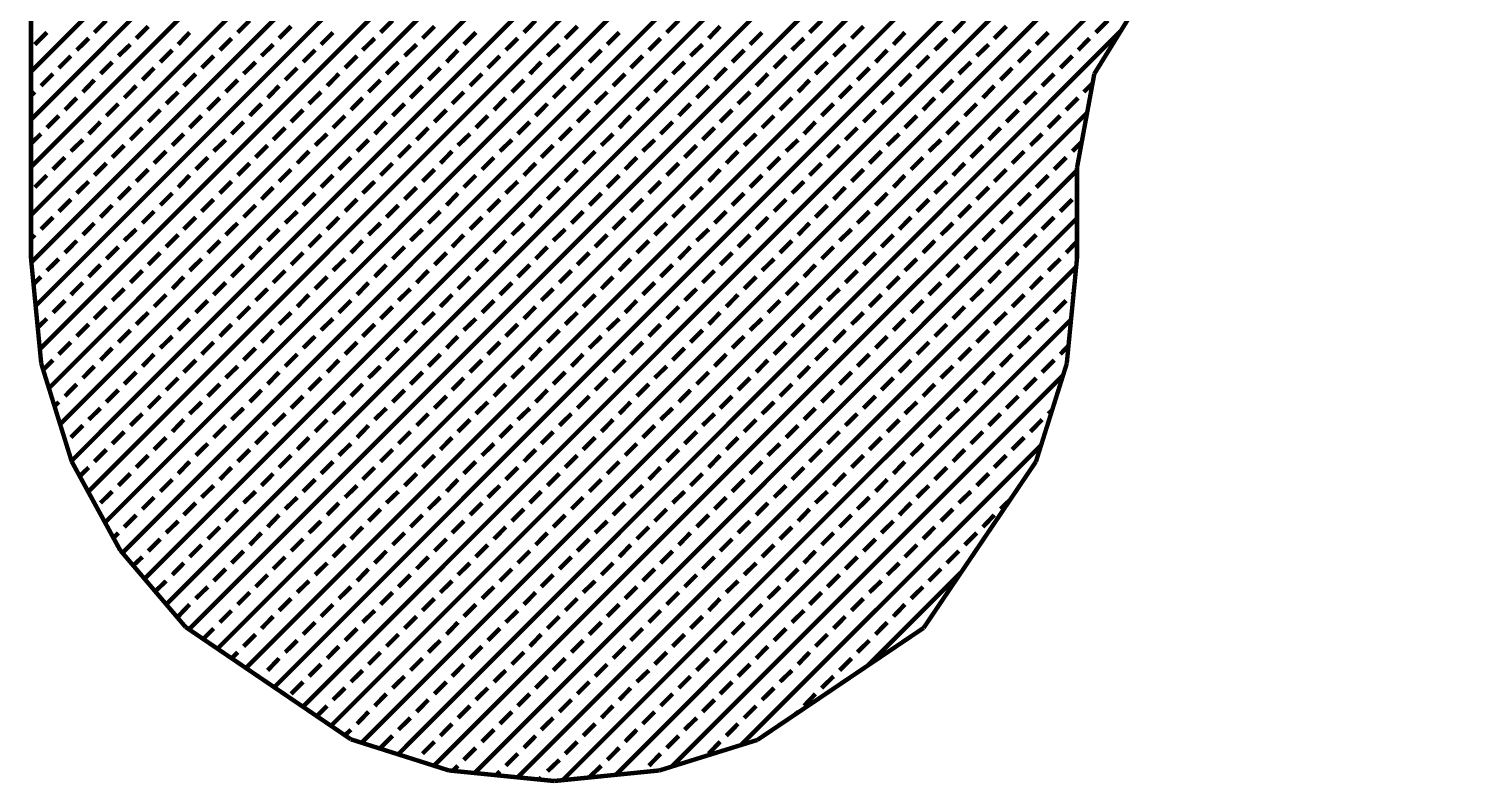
# Model space of a CAD drawing. Extents: x 2 to 176, y -19 to 159.
# Drawn here: x 110.987 to 112.234, y 117.513 to 118.166 of the extents above; entities that cross this region are included whole.
import ezdxf

# ---------------------------------------------------------------- set-up
doc = ezdxf.new("R2010")
doc.units = 0
doc.layers.add('BG_SILKSCREEN_TOP', color=7, linetype='CONTINUOUS')

msp = doc.modelspace()

# ---------------------------------------------------------------- linework, layer by layer
at = {"layer": 'BG_SILKSCREEN_TOP', "const_width": 0.00381}
for points in [[(110.989364, 121.283476), (110.989364, 117.967252)], [(110.989364, 118.128796), (113.241328, 120.380506)], [(110.989364, 118.087394), (113.28273, 120.380506)], [(110.989364, 118.046246), (113.323878, 120.380506)], [(110.989364, 118.00459), (113.36528, 120.380506)], [(110.989872, 117.96395), (113.406428, 120.380506)], [(110.993428, 117.926104), (113.44529, 120.377966)], [(110.997238, 117.888766), (113.481358, 120.372378)], [(111.005112, 117.854984), (113.512092, 120.361964)], [(111.01451, 117.823488), (113.539778, 120.348756)], [(111.02467, 117.791992), (113.562384, 120.32996)], [(111.039148, 117.765322), (113.580926, 120.307354)], [(111.053626, 117.738652), (113.599976, 120.284748)], [(111.068612, 117.712236), (113.618518, 120.262142)], [(111.087662, 117.68963), (113.630964, 120.23344)], [(111.106458, 117.667532), (113.636298, 120.197118)], [(111.12627, 117.645942), (113.641886, 120.161304)], [(111.150654, 117.628924), (113.644426, 120.122696)], [(111.175546, 117.612414), (113.624106, 120.060974)], [(111.19993, 117.59565), (113.36909, 119.765318)], [(111.224822, 117.578886), (112.995964, 119.350536)], [(111.249206, 117.562376), (112.921542, 119.234712)], [(111.275876, 117.547898), (112.937798, 119.20982)], [(111.910368, 118.127018), (111.953548, 118.196868)], [(111.044228, 118.162832), (111.054642, 118.173246)], [(111.08055, 118.157752), (111.090964, 118.168166)], [(111.168434, 118.162832), (111.178848, 118.173246)], [(111.204248, 118.157752), (111.214662, 118.168166)], [(111.292132, 118.162832), (111.302546, 118.173246)], [(111.328454, 118.157752), (111.338868, 118.168166)], [(111.416338, 118.162832), (111.426498, 118.173246)], [(111.452152, 118.157752), (111.462566, 118.168166)], [(111.540036, 118.162832), (111.55045, 118.173246)], [(111.576358, 118.157752), (111.586264, 118.168166)], [(111.663734, 118.162832), (111.674148, 118.173246)], [(111.700056, 118.157752), (111.71047, 118.168166)], [(111.78794, 118.162832), (111.7981, 118.173246)], [(111.823754, 118.157752), (111.834168, 118.168166)], [(111.911638, 118.162832), (111.922052, 118.173246)], [(110.992666, 118.152418), (111.00308, 118.162832)], [(111.028988, 118.147592), (111.039402, 118.157752)], [(111.116872, 118.152418), (111.126778, 118.162832)], [(111.15294, 118.147592), (111.1631, 118.157752)], [(111.24057, 118.152418), (111.250984, 118.162832)], [(111.276638, 118.147592), (111.287052, 118.157752)], [(111.307372, 117.537738), (111.932974, 118.163848)], [(111.364268, 118.152418), (111.374682, 118.162832)], [(111.40059, 118.147592), (111.411004, 118.157752)], [(111.488474, 118.152418), (111.498888, 118.162832)], [(111.524542, 118.147592), (111.534702, 118.157752)], [(111.612172, 118.152418), (111.622586, 118.162832)], [(111.648494, 118.147592), (111.658908, 118.157752)], [(111.736378, 118.152418), (111.746284, 118.162832)], [(111.772192, 118.147592), (111.782606, 118.157752)], [(111.860076, 118.152418), (111.87049, 118.162832)], [(111.896398, 118.147592), (111.906304, 118.157752)], [(111.013494, 118.132098), (111.023908, 118.142512)], [(111.065056, 118.142512), (111.07547, 118.152418)], [(111.101378, 118.137178), (111.111792, 118.147592)], [(111.137192, 118.132098), (111.147606, 118.142512)], [(111.189008, 118.142512), (111.199168, 118.152418)], [(111.225076, 118.137178), (111.23549, 118.147592)], [(111.261398, 118.132098), (111.271812, 118.142512)], [(111.31296, 118.142512), (111.323374, 118.152418)], [(111.349282, 118.137178), (111.359188, 118.147592)], [(111.385096, 118.132098), (111.39551, 118.142512)], [(111.436658, 118.142512), (111.447072, 118.152418)], [(111.47298, 118.137178), (111.483394, 118.147592)], [(111.508794, 118.132098), (111.519208, 118.142512)], [(111.56061, 118.142512), (111.571024, 118.152418)], [(111.596678, 118.137178), (111.607092, 118.147592)], [(111.633, 118.132098), (111.643414, 118.142512)], [(111.684562, 118.142512), (111.694722, 118.152418)], [(111.720884, 118.137178), (111.731044, 118.147592)], [(111.756698, 118.132098), (111.767112, 118.142512)], [(111.808514, 118.142512), (111.818928, 118.152418)], [(111.844582, 118.137178), (111.854996, 118.147592)], [(111.880904, 118.132098), (111.891318, 118.142512)], [(111.049562, 118.127018), (111.059722, 118.137178)], [(111.085884, 118.121684), (111.096044, 118.132098)], [(111.173514, 118.127018), (111.183928, 118.137178)], [(111.209582, 118.121684), (111.219996, 118.132098)], [(111.297212, 118.127018), (111.307626, 118.137178)], [(111.333534, 118.121684), (111.343948, 118.132098)], [(111.421418, 118.127018), (111.431324, 118.137178)], [(111.457486, 118.121684), (111.467646, 118.132098)], [(111.545116, 118.127018), (111.55553, 118.137178)], [(111.581438, 118.121684), (111.591598, 118.132098)], [(111.668814, 118.127018), (111.679228, 118.137178)], [(111.705136, 118.121684), (111.71555, 118.132098)], [(111.79302, 118.127018), (111.803434, 118.137178)], [(111.829088, 118.121684), (111.839248, 118.132098)], [(110.998, 118.116604), (111.008414, 118.127018)], [(111.034322, 118.11127), (111.044228, 118.121684)], [(111.070136, 118.10619), (111.08055, 118.116604)], [(111.121698, 118.116604), (111.132112, 118.127018)], [(111.15802, 118.11127), (111.168434, 118.121684)], [(111.194342, 118.10619), (111.204248, 118.116604)], [(111.245904, 118.116604), (111.256064, 118.127018)], [(111.281718, 118.11127), (111.292132, 118.121684)], [(111.31804, 118.10619), (111.328454, 118.116604)], [(111.369602, 118.116604), (111.380016, 118.127018)], [(111.405924, 118.11127), (111.416338, 118.121684)], [(111.441738, 118.10619), (111.452152, 118.116604)], [(111.493554, 118.116604), (111.503968, 118.127018)], [(111.529622, 118.11127), (111.540036, 118.121684)], [(111.565944, 118.10619), (111.576358, 118.116604)], [(111.617506, 118.116604), (111.627666, 118.127018)], [(111.653828, 118.11127), (111.663734, 118.121684)], [(111.689642, 118.10619), (111.700056, 118.116604)], [(111.741458, 118.116604), (111.751618, 118.127018)], [(111.777526, 118.11127), (111.78794, 118.121684)], [(111.813848, 118.10619), (111.823754, 118.116604)], [(111.865156, 118.116604), (111.87557, 118.127018)], [(111.895382, 118.045738), (111.910368, 118.127018)], [(111.901224, 118.11127), (111.909098, 118.11889)], [(110.989364, 118.107968), (110.992666, 118.11127)], [(111.018828, 118.095776), (111.028988, 118.10619)], [(111.106458, 118.10111), (111.116872, 118.11127)], [(111.142526, 118.095776), (111.15294, 118.10619)], [(111.230156, 118.10111), (111.24057, 118.11127)], [(111.266478, 118.095776), (111.276638, 118.10619)], [(111.354108, 118.10111), (111.364268, 118.11127)], [(111.39043, 118.095776), (111.40059, 118.10619)], [(111.47806, 118.10111), (111.488474, 118.11127)], [(111.514128, 118.095776), (111.524542, 118.10619)], [(111.601758, 118.10111), (111.612172, 118.11127)], [(111.63808, 118.095776), (111.648494, 118.10619)], [(111.725964, 118.10111), (111.736378, 118.11127)], [(111.762032, 118.095776), (111.772192, 118.10619)], [(111.849662, 118.10111), (111.860076, 118.11127)], [(111.885984, 118.095776), (111.896398, 118.10619)], [(111.054642, 118.090696), (111.065056, 118.10111)], [(111.090964, 118.085362), (111.101378, 118.095776)], [(111.178848, 118.090696), (111.189008, 118.10111)], [(111.214662, 118.085362), (111.225076, 118.095776)], [(111.302546, 118.090696), (111.31296, 118.10111)], [(111.33836, 117.527832), (111.904272, 118.09349)], [(111.338868, 118.085362), (111.349282, 118.095776)], [(111.426498, 118.090696), (111.436658, 118.10111)], [(111.462566, 118.085362), (111.47298, 118.095776)], [(111.55045, 118.090696), (111.56061, 118.10111)], [(111.586264, 118.085362), (111.596678, 118.095776)], [(111.674148, 118.090696), (111.684562, 118.10111)], [(111.71047, 118.085362), (111.720884, 118.095776)], [(111.7981, 118.090696), (111.808514, 118.10111)], [(111.834168, 118.085362), (111.844582, 118.095776)], [(111.00308, 118.080282), (111.013494, 118.090696)], [(111.039402, 118.074948), (111.049562, 118.085362)], [(111.07547, 118.069868), (111.085884, 118.080282)], [(111.126778, 118.080282), (111.137192, 118.090696)], [(111.1631, 118.074948), (111.173514, 118.085362)], [(111.199168, 118.069868), (111.209582, 118.080282)], [(111.250984, 118.080282), (111.261398, 118.090696)], [(111.287052, 118.074948), (111.297212, 118.085362)], [(111.323374, 118.069868), (111.333534, 118.080282)], [(111.374682, 118.080282), (111.385096, 118.090696)], [(111.411004, 118.074948), (111.421418, 118.085362)], [(111.447072, 118.069868), (111.457486, 118.080282)], [(111.498888, 118.080282), (111.508794, 118.090696)], [(111.534702, 118.074948), (111.545116, 118.085362)], [(111.571024, 118.069868), (111.581438, 118.080282)], [(111.622586, 118.080282), (111.633, 118.090696)], [(111.658908, 118.074948), (111.668814, 118.085362)], [(111.694722, 118.069868), (111.705136, 118.080282)], [(111.746284, 118.080282), (111.756698, 118.090696)], [(111.782606, 118.074948), (111.79302, 118.085362)], [(111.818928, 118.069868), (111.829088, 118.080282)], [(111.87049, 118.080282), (111.880904, 118.090696)], [(110.989364, 118.066566), (110.998, 118.074948)], [(111.023908, 118.059962), (111.034322, 118.069868)], [(111.111792, 118.065042), (111.121698, 118.074948)], [(111.147606, 118.059962), (111.15802, 118.069868)], [(111.23549, 118.065042), (111.245904, 118.074948)], [(111.271812, 118.059962), (111.281718, 118.069868)], [(111.359188, 118.065042), (111.369602, 118.074948)], [(111.39551, 118.059962), (111.405924, 118.069868)], [(111.483394, 118.065042), (111.493554, 118.074948)], [(111.519208, 118.059962), (111.529622, 118.069868)], [(111.607092, 118.065042), (111.617506, 118.074948)], [(111.643414, 118.059962), (111.653828, 118.069868)], [(111.731044, 118.065042), (111.741458, 118.074948)], [(111.767112, 118.059962), (111.777526, 118.069868)], [(111.854996, 118.065042), (111.865156, 118.074948)], [(111.891318, 118.059962), (111.8997, 118.068344)], [(111.008414, 118.044214), (111.018828, 118.054628)], [(111.059722, 118.054628), (111.070136, 118.065042)], [(111.096044, 118.049548), (111.106458, 118.059962)], [(111.132112, 118.044214), (111.142526, 118.054628)], [(111.183928, 118.054628), (111.194342, 118.065042)], [(111.219996, 118.049548), (111.230156, 118.059962)], [(111.256064, 118.044214), (111.266478, 118.054628)], [(111.307626, 118.054628), (111.31804, 118.065042)], [(111.343948, 118.049548), (111.354108, 118.059962)], [(111.380016, 118.044214), (111.39043, 118.054628)], [(111.431324, 118.054628), (111.441738, 118.065042)], [(111.467646, 118.049548), (111.47806, 118.059962)], [(111.503968, 118.044214), (111.514128, 118.054628)], [(111.55553, 118.054628), (111.565944, 118.065042)], [(111.591598, 118.049548), (111.601758, 118.059962)], [(111.627666, 118.044214), (111.63808, 118.054628)], [(111.679228, 118.054628), (111.689642, 118.065042)], [(111.71555, 118.049548), (111.725964, 118.059962)], [(111.751618, 118.044214), (111.762032, 118.054628)], [(111.803434, 118.054628), (111.813848, 118.065042)], [(111.839248, 118.049548), (111.849662, 118.059962)], [(111.87557, 118.044214), (111.885984, 118.054628)], [(111.044228, 118.039134), (111.054642, 118.049548)], [(111.08055, 118.0338), (111.090964, 118.044214)], [(111.168434, 118.039134), (111.178848, 118.049548)], [(111.204248, 118.0338), (111.214662, 118.044214)], [(111.292132, 118.039134), (111.302546, 118.049548)], [(111.328454, 118.0338), (111.338868, 118.044214)], [(111.373666, 117.521482), (111.895382, 118.043452)], [(111.416338, 118.039134), (111.426498, 118.049548)], [(111.452152, 118.0338), (111.462566, 118.044214)], [(111.540036, 118.039134), (111.55045, 118.049548)], [(111.576358, 118.0338), (111.586264, 118.044214)], [(111.663734, 118.039134), (111.674148, 118.049548)], [(111.700056, 118.0338), (111.71047, 118.044214)], [(111.78794, 118.039134), (111.7981, 118.049548)], [(111.823754, 118.0338), (111.834168, 118.044214)], [(111.895382, 117.967252), (111.895382, 118.045738)], [(110.992666, 118.02872), (111.00308, 118.039134)], [(111.028988, 118.02364), (111.039402, 118.0338)], [(111.116872, 118.02872), (111.126778, 118.039134)], [(111.15294, 118.02364), (111.1631, 118.0338)], [(111.24057, 118.02872), (111.250984, 118.039134)], [(111.276638, 118.02364), (111.287052, 118.0338)], [(111.364268, 118.02872), (111.374682, 118.039134)], [(111.40059, 118.02364), (111.411004, 118.0338)], [(111.488474, 118.02872), (111.498888, 118.039134)], [(111.524542, 118.02364), (111.534702, 118.0338)], [(111.612172, 118.02872), (111.622586, 118.039134)], [(111.648494, 118.02364), (111.658908, 118.0338)], [(111.736378, 118.02872), (111.746284, 118.039134)], [(111.772192, 118.02364), (111.782606, 118.0338)], [(111.860076, 118.02872), (111.87049, 118.039134)], [(111.013494, 118.007892), (111.023908, 118.018306)], [(111.065056, 118.018306), (111.07547, 118.02872)], [(111.101378, 118.013226), (111.111792, 118.02364)], [(111.137192, 118.007892), (111.147606, 118.018306)], [(111.189008, 118.018306), (111.199168, 118.02872)], [(111.225076, 118.013226), (111.23549, 118.02364)], [(111.261398, 118.007892), (111.271812, 118.018306)], [(111.31296, 118.018306), (111.323374, 118.02872)], [(111.349282, 118.013226), (111.359188, 118.02364)], [(111.385096, 118.007892), (111.39551, 118.018306)], [(111.436658, 118.018306), (111.447072, 118.02872)], [(111.47298, 118.013226), (111.483394, 118.02364)], [(111.508794, 118.007892), (111.519208, 118.018306)], [(111.56061, 118.018306), (111.571024, 118.02872)], [(111.596678, 118.013226), (111.607092, 118.02364)], [(111.633, 118.007892), (111.643414, 118.018306)], [(111.684562, 118.018306), (111.694722, 118.02872)], [(111.720884, 118.013226), (111.731044, 118.02364)], [(111.756698, 118.007892), (111.767112, 118.018306)], [(111.808514, 118.018306), (111.818928, 118.02872)], [(111.844582, 118.013226), (111.854996, 118.02364)], [(111.880904, 118.007892), (111.891318, 118.018306)], [(111.049562, 118.002812), (111.059722, 118.013226)], [(111.085884, 117.997732), (111.096044, 118.007892)], [(111.173514, 118.002812), (111.183928, 118.013226)], [(111.209582, 117.997732), (111.219996, 118.007892)], [(111.297212, 118.002812), (111.307626, 118.013226)], [(111.333534, 117.997732), (111.343948, 118.007892)], [(111.421418, 118.002812), (111.431324, 118.013226)], [(111.457486, 117.997732), (111.467646, 118.007892)], [(111.545116, 118.002812), (111.55553, 118.013226)], [(111.581438, 117.997732), (111.591598, 118.007892)], [(111.668814, 118.002812), (111.679228, 118.013226)], [(111.705136, 117.997732), (111.71555, 118.007892)], [(111.79302, 118.002812), (111.803434, 118.013226)], [(111.829088, 117.997732), (111.839248, 118.007892)], [(110.998, 117.992398), (111.008414, 118.002812)], [(111.034322, 117.987572), (111.044228, 117.997732)], [(111.070136, 117.982492), (111.08055, 117.992398)], [(111.121698, 117.992398), (111.132112, 118.002812)], [(111.15802, 117.987572), (111.168434, 117.997732)], [(111.194342, 117.982492), (111.204248, 117.992398)], [(111.245904, 117.992398), (111.256064, 118.002812)], [(111.281718, 117.987572), (111.292132, 117.997732)], [(111.31804, 117.982492), (111.328454, 117.992398)], [(111.369602, 117.992398), (111.380016, 118.002812)], [(111.405924, 117.987572), (111.416338, 117.997732)], [(111.411004, 117.517926), (111.895382, 118.00205)], [(111.441738, 117.982492), (111.452152, 117.992398)], [(111.493554, 117.992398), (111.503968, 118.002812)], [(111.529622, 117.987572), (111.540036, 117.997732)], [(111.565944, 117.982492), (111.576358, 117.992398)], [(111.617506, 117.992398), (111.627666, 118.002812)], [(111.653828, 117.987572), (111.663734, 117.997732)], [(111.689642, 117.982492), (111.700056, 117.992398)], [(111.741458, 117.992398), (111.751618, 118.002812)], [(111.777526, 117.987572), (111.78794, 117.997732)], [(111.813848, 117.982492), (111.823754, 117.992398)], [(111.865156, 117.992398), (111.87557, 118.002812)], [(110.989364, 117.984016), (110.992666, 117.987572)], [(111.018828, 117.972078), (111.028988, 117.982492)], [(111.106458, 117.977158), (111.116872, 117.987572)], [(111.142526, 117.972078), (111.15294, 117.982492)], [(111.230156, 117.977158), (111.24057, 117.987572)], [(111.266478, 117.972078), (111.276638, 117.982492)], [(111.354108, 117.977158), (111.364268, 117.987572)], [(111.39043, 117.972078), (111.40059, 117.982492)], [(111.47806, 117.977158), (111.488474, 117.987572)], [(111.514128, 117.972078), (111.524542, 117.982492)], [(111.601758, 117.977158), (111.612172, 117.987572)], [(111.63808, 117.972078), (111.648494, 117.982492)], [(111.725964, 117.977158), (111.736378, 117.987572)], [(111.762032, 117.972078), (111.772192, 117.982492)], [(111.849662, 117.977158), (111.860076, 117.987572)], [(111.885984, 117.972078), (111.895382, 117.98173)], [(110.989364, 117.967252), (110.998254, 117.876066)], [(111.00308, 117.956584), (111.013494, 117.966744)], [(111.054642, 117.966744), (111.065056, 117.977158)], [(111.090964, 117.961664), (111.101378, 117.972078)], [(111.126778, 117.956584), (111.137192, 117.966744)], [(111.178848, 117.966744), (111.189008, 117.977158)], [(111.214662, 117.961664), (111.225076, 117.972078)], [(111.250984, 117.956584), (111.261398, 117.966744)], [(111.302546, 117.966744), (111.31296, 117.977158)], [(111.338868, 117.961664), (111.349282, 117.972078)], [(111.374682, 117.956584), (111.385096, 117.966744)], [(111.426498, 117.966744), (111.436658, 117.977158)], [(111.462566, 117.961664), (111.47298, 117.972078)], [(111.498888, 117.956584), (111.508794, 117.966744)], [(111.55045, 117.966744), (111.56061, 117.977158)], [(111.586264, 117.961664), (111.596678, 117.972078)], [(111.622586, 117.956584), (111.633, 117.966744)], [(111.674148, 117.966744), (111.684562, 117.977158)], [(111.71047, 117.961664), (111.720884, 117.972078)], [(111.746284, 117.956584), (111.756698, 117.966744)], [(111.7981, 117.966744), (111.808514, 117.977158)], [(111.834168, 117.961664), (111.844582, 117.972078)], [(111.87049, 117.956584), (111.880904, 117.966744)], [(111.886492, 117.876066), (111.895382, 117.967252)], [(111.039402, 117.95125), (111.049562, 117.961664)], [(111.07547, 117.94617), (111.085884, 117.956584)], [(111.1631, 117.95125), (111.173514, 117.961664)], [(111.199168, 117.94617), (111.209582, 117.956584)], [(111.287052, 117.95125), (111.297212, 117.961664)], [(111.323374, 117.94617), (111.333534, 117.956584)], [(111.411004, 117.95125), (111.421418, 117.961664)], [(111.447072, 117.94617), (111.457486, 117.956584)], [(111.449612, 117.515132), (111.894874, 117.96014)], [(111.534702, 117.95125), (111.545116, 117.961664)], [(111.571024, 117.94617), (111.581438, 117.956584)], [(111.658908, 117.95125), (111.668814, 117.961664)], [(111.694722, 117.94617), (111.705136, 117.956584)], [(111.782606, 117.95125), (111.79302, 117.961664)], [(111.818928, 117.94617), (111.829088, 117.956584)], [(110.99165, 117.9449), (110.998, 117.95125)], [(111.023908, 117.935756), (111.034322, 117.94617)], [(111.111792, 117.940836), (111.121698, 117.95125)], [(111.147606, 117.935756), (111.15802, 117.94617)], [(111.23549, 117.940836), (111.245904, 117.95125)], [(111.271812, 117.935756), (111.281718, 117.94617)], [(111.359188, 117.940836), (111.369602, 117.95125)], [(111.39551, 117.935756), (111.405924, 117.94617)], [(111.483394, 117.940836), (111.493554, 117.95125)], [(111.519208, 117.935756), (111.529622, 117.94617)], [(111.607092, 117.940836), (111.617506, 117.95125)], [(111.643414, 117.935756), (111.653828, 117.94617)], [(111.731044, 117.940836), (111.741458, 117.95125)], [(111.767112, 117.935756), (111.777526, 117.94617)], [(111.854996, 117.940836), (111.865156, 117.95125)], [(111.008414, 117.920262), (111.018828, 117.930676)], [(111.059722, 117.930676), (111.070136, 117.940836)], [(111.096044, 117.925342), (111.106458, 117.935756)], [(111.132112, 117.920262), (111.142526, 117.930676)], [(111.183928, 117.930676), (111.194342, 117.940836)], [(111.219996, 117.925342), (111.230156, 117.935756)], [(111.256064, 117.920262), (111.266478, 117.930676)], [(111.307626, 117.930676), (111.31804, 117.940836)], [(111.343948, 117.925342), (111.354108, 117.935756)], [(111.380016, 117.920262), (111.39043, 117.930676)], [(111.431324, 117.930676), (111.441738, 117.940836)], [(111.467646, 117.925342), (111.47806, 117.935756)], [(111.503968, 117.920262), (111.514128, 117.930676)], [(111.55553, 117.930676), (111.565944, 117.940836)], [(111.591598, 117.925342), (111.601758, 117.935756)], [(111.627666, 117.920262), (111.63808, 117.930676)], [(111.679228, 117.930676), (111.689642, 117.940836)], [(111.71555, 117.925342), (111.725964, 117.935756)], [(111.751618, 117.920262), (111.762032, 117.930676)], [(111.803434, 117.930676), (111.813848, 117.940836)], [(111.839248, 117.925342), (111.849662, 117.935756)], [(111.87557, 117.920262), (111.885984, 117.930676)], [(111.891318, 117.935756), (111.892334, 117.93728)], [(111.044228, 117.914928), (111.054642, 117.925342)], [(111.08055, 117.910102), (111.090964, 117.920262)], [(111.168434, 117.914928), (111.178848, 117.925342)], [(111.204248, 117.910102), (111.214662, 117.920262)], [(111.292132, 117.914928), (111.302546, 117.925342)], [(111.328454, 117.910102), (111.338868, 117.920262)], [(111.416338, 117.914928), (111.426498, 117.925342)], [(111.452152, 117.910102), (111.462566, 117.920262)], [(111.540036, 117.914928), (111.55045, 117.925342)], [(111.576358, 117.910102), (111.586264, 117.920262)], [(111.663734, 117.914928), (111.674148, 117.925342)], [(111.700056, 117.910102), (111.71047, 117.920262)], [(111.78794, 117.914928), (111.7981, 117.925342)], [(111.823754, 117.910102), (111.834168, 117.920262)], [(110.99546, 117.907562), (111.00308, 117.914928)], [(111.028988, 117.899688), (111.039402, 117.910102)], [(111.065056, 117.894608), (111.07547, 117.905022)], [(111.116872, 117.905022), (111.126778, 117.914928)], [(111.15294, 117.899688), (111.1631, 117.910102)], [(111.189008, 117.894608), (111.199168, 117.905022)], [(111.24057, 117.905022), (111.250984, 117.914928)], [(111.276638, 117.899688), (111.287052, 117.910102)], [(111.31296, 117.894608), (111.323374, 117.905022)], [(111.364268, 117.905022), (111.374682, 117.914928)], [(111.40059, 117.899688), (111.411004, 117.910102)], [(111.436658, 117.894608), (111.447072, 117.905022)], [(111.488474, 117.905022), (111.498888, 117.914928)], [(111.495586, 117.519704), (111.890048, 117.914166)], [(111.524542, 117.899688), (111.534702, 117.910102)], [(111.56061, 117.894608), (111.571024, 117.905022)], [(111.612172, 117.905022), (111.622586, 117.914928)], [(111.648494, 117.899688), (111.658908, 117.910102)], [(111.684562, 117.894608), (111.694722, 117.905022)], [(111.736378, 117.905022), (111.746284, 117.914928)], [(111.772192, 117.899688), (111.782606, 117.910102)], [(111.808514, 117.894608), (111.818928, 117.905022)], [(111.860076, 117.905022), (111.87049, 117.914928)], [(111.013494, 117.884194), (111.023908, 117.894608)], [(111.101378, 117.889528), (111.111792, 117.899688)], [(111.137192, 117.884194), (111.147606, 117.894608)], [(111.225076, 117.889528), (111.23549, 117.899688)], [(111.261398, 117.884194), (111.271812, 117.894608)], [(111.349282, 117.889528), (111.359188, 117.899688)], [(111.385096, 117.884194), (111.39551, 117.894608)], [(111.47298, 117.889528), (111.483394, 117.899688)], [(111.508794, 117.884194), (111.519208, 117.894608)], [(111.596678, 117.889528), (111.607092, 117.899688)], [(111.633, 117.884194), (111.643414, 117.894608)], [(111.720884, 117.889528), (111.731044, 117.899688)], [(111.756698, 117.884194), (111.767112, 117.894608)], [(111.844582, 117.889528), (111.854996, 117.899688)], [(111.049562, 117.879114), (111.059722, 117.889528)], [(111.085884, 117.87378), (111.096044, 117.884194)], [(111.173514, 117.879114), (111.183928, 117.889528)], [(111.209582, 117.87378), (111.219996, 117.884194)], [(111.297212, 117.879114), (111.307626, 117.889528)], [(111.333534, 117.87378), (111.343948, 117.884194)], [(111.421418, 117.879114), (111.431324, 117.889528)], [(111.457486, 117.87378), (111.467646, 117.884194)], [(111.545116, 117.879114), (111.55553, 117.889528)], [(111.581438, 117.87378), (111.591598, 117.884194)], [(111.668814, 117.879114), (111.679228, 117.889528)], [(111.705136, 117.87378), (111.71555, 117.884194)], [(111.79302, 117.879114), (111.803434, 117.889528)], [(111.829088, 117.87378), (111.839248, 117.884194)], [(111.880904, 117.884194), (111.887762, 117.891306)], [(110.998254, 117.876066), (111.02467, 117.79123)], [(111.000286, 117.870986), (111.008414, 117.879114)], [(111.034322, 117.86362), (111.044228, 117.87378)], [(111.070136, 117.858286), (111.08055, 117.8687)], [(111.121698, 117.8687), (111.132112, 117.879114)], [(111.15802, 117.86362), (111.168434, 117.87378)], [(111.194342, 117.858286), (111.204248, 117.8687)], [(111.245904, 117.8687), (111.256064, 117.879114)], [(111.281718, 117.86362), (111.292132, 117.87378)], [(111.31804, 117.858286), (111.328454, 117.8687)], [(111.369602, 117.8687), (111.380016, 117.879114)], [(111.405924, 117.86362), (111.416338, 117.87378)], [(111.441738, 117.858286), (111.452152, 117.8687)], [(111.493554, 117.8687), (111.503968, 117.879114)], [(111.529622, 117.86362), (111.540036, 117.87378)], [(111.565944, 117.858286), (111.576358, 117.8687)], [(111.617506, 117.8687), (111.627666, 117.879114)], [(111.653828, 117.86362), (111.663734, 117.87378)], [(111.689642, 117.858286), (111.700056, 117.8687)], [(111.741458, 117.8687), (111.751618, 117.879114)], [(111.777526, 117.86362), (111.78794, 117.87378)], [(111.813848, 117.858286), (111.823754, 117.8687)], [(111.859822, 117.79123), (111.886492, 117.876066)], [(111.865156, 117.8687), (111.87557, 117.879114)], [(111.018828, 117.847872), (111.028988, 117.858286)], [(111.106458, 117.853206), (111.116872, 117.86362)], [(111.142526, 117.847872), (111.15294, 117.858286)], [(111.230156, 117.853206), (111.24057, 117.86362)], [(111.266478, 117.847872), (111.276638, 117.858286)], [(111.354108, 117.853206), (111.364268, 117.86362)], [(111.39043, 117.847872), (111.40059, 117.858286)], [(111.47806, 117.853206), (111.488474, 117.86362)], [(111.514128, 117.847872), (111.524542, 117.858286)], [(111.5441, 117.526816), (111.882936, 117.865652)], [(111.601758, 117.853206), (111.612172, 117.86362)], [(111.63808, 117.847872), (111.648494, 117.858286)], [(111.725964, 117.853206), (111.736378, 117.86362)], [(111.762032, 117.847872), (111.772192, 117.858286)], [(111.849662, 117.853206), (111.860076, 117.86362)], [(111.009938, 117.83949), (111.013494, 117.842792)], [(111.054642, 117.842792), (111.065056, 117.853206)], [(111.090964, 117.837458), (111.101378, 117.847872)], [(111.126778, 117.832632), (111.137192, 117.842792)], [(111.178848, 117.842792), (111.189008, 117.853206)], [(111.214662, 117.837458), (111.225076, 117.847872)], [(111.250984, 117.832632), (111.261398, 117.842792)], [(111.302546, 117.842792), (111.31296, 117.853206)], [(111.338868, 117.837458), (111.349282, 117.847872)], [(111.374682, 117.832632), (111.385096, 117.842792)], [(111.426498, 117.842792), (111.436658, 117.853206)], [(111.462566, 117.837458), (111.47298, 117.847872)], [(111.498888, 117.832632), (111.508794, 117.842792)], [(111.55045, 117.842792), (111.56061, 117.853206)], [(111.586264, 117.837458), (111.596678, 117.847872)], [(111.622586, 117.832632), (111.633, 117.842792)], [(111.674148, 117.842792), (111.684562, 117.853206)], [(111.71047, 117.837458), (111.720884, 117.847872)], [(111.746284, 117.832632), (111.756698, 117.842792)], [(111.7981, 117.842792), (111.808514, 117.853206)], [(111.834168, 117.837458), (111.844582, 117.847872)], [(111.039402, 117.827552), (111.049562, 117.837458)], [(111.07547, 117.822472), (111.085884, 117.832632)], [(111.1631, 117.827552), (111.173514, 117.837458)], [(111.199168, 117.822472), (111.209582, 117.832632)], [(111.287052, 117.827552), (111.297212, 117.837458)], [(111.323374, 117.822472), (111.333534, 117.832632)], [(111.411004, 117.827552), (111.421418, 117.837458)], [(111.447072, 117.822472), (111.457486, 117.832632)], [(111.534702, 117.827552), (111.545116, 117.837458)], [(111.571024, 117.822472), (111.581438, 117.832632)], [(111.658908, 117.827552), (111.668814, 117.837458)], [(111.694722, 117.822472), (111.705136, 117.832632)], [(111.782606, 117.827552), (111.79302, 117.837458)], [(111.818928, 117.822472), (111.829088, 117.832632)], [(111.87049, 117.832632), (111.873792, 117.83568)], [(111.023908, 117.812058), (111.034322, 117.822472)], [(111.059722, 117.806724), (111.070136, 117.817138)], [(111.111792, 117.817138), (111.121698, 117.827552)], [(111.147606, 117.812058), (111.15802, 117.822472)], [(111.183928, 117.806724), (111.194342, 117.817138)], [(111.23549, 117.817138), (111.245904, 117.827552)], [(111.271812, 117.812058), (111.281718, 117.822472)], [(111.307626, 117.806724), (111.31804, 117.817138)], [(111.359188, 117.817138), (111.369602, 117.827552)], [(111.39551, 117.812058), (111.405924, 117.822472)], [(111.431324, 117.806724), (111.441738, 117.817138)], [(111.483394, 117.817138), (111.493554, 117.827552)], [(111.519208, 117.812058), (111.529622, 117.822472)], [(111.55553, 117.806724), (111.565944, 117.817138)], [(111.607092, 117.817138), (111.617506, 117.827552)], [(111.643414, 117.812058), (111.653828, 117.822472)], [(111.679228, 117.806724), (111.689642, 117.817138)], [(111.731044, 117.817138), (111.741458, 117.827552)], [(111.767112, 117.812058), (111.777526, 117.822472)], [(111.803434, 117.806724), (111.813848, 117.817138)], [(111.854996, 117.817138), (111.865156, 117.827552)], [(111.096044, 117.801644), (111.106458, 117.812058)], [(111.132112, 117.796564), (111.142526, 117.806724)], [(111.219996, 117.801644), (111.230156, 117.812058)], [(111.256064, 117.796564), (111.266478, 117.806724)], [(111.343948, 117.801644), (111.354108, 117.812058)], [(111.380016, 117.796564), (111.39043, 117.806724)], [(111.467646, 117.801644), (111.47806, 117.812058)], [(111.503968, 117.796564), (111.514128, 117.806724)], [(111.591598, 117.801644), (111.601758, 117.812058)], [(111.604044, 117.545612), (111.864648, 117.805708)], [(111.627666, 117.796564), (111.63808, 117.806724)], [(111.71555, 117.801644), (111.725964, 117.812058)], [(111.751618, 117.796564), (111.762032, 117.806724)], [(111.839248, 117.801644), (111.849662, 117.812058)], [(111.044228, 117.79123), (111.054642, 117.801644)], [(111.08055, 117.78615), (111.090964, 117.796564)], [(111.168434, 117.79123), (111.178848, 117.801644)], [(111.204248, 117.78615), (111.214662, 117.796564)], [(111.292132, 117.79123), (111.302546, 117.801644)], [(111.328454, 117.78615), (111.338868, 117.796564)], [(111.416338, 117.79123), (111.426498, 117.801644)], [(111.452152, 117.78615), (111.462566, 117.796564)], [(111.540036, 117.79123), (111.55045, 117.801644)], [(111.576358, 117.78615), (111.586264, 117.796564)], [(111.663734, 117.79123), (111.674148, 117.801644)], [(111.700056, 117.78615), (111.71047, 117.796564)], [(111.78794, 117.79123), (111.7981, 117.801644)], [(111.823754, 117.78615), (111.834168, 117.796564)], [(111.02467, 117.79123), (111.06658, 117.714522)], [(111.031782, 117.778784), (111.039402, 117.78615)], [(111.065056, 117.770402), (111.07547, 117.780816)], [(111.116872, 117.780816), (111.126778, 117.79123)], [(111.15294, 117.775736), (111.1631, 117.78615)], [(111.189008, 117.770402), (111.199168, 117.780816)], [(111.24057, 117.780816), (111.250984, 117.79123)], [(111.276638, 117.775736), (111.287052, 117.78615)], [(111.31296, 117.770402), (111.323374, 117.780816)], [(111.364268, 117.780816), (111.374682, 117.79123)], [(111.40059, 117.775736), (111.411004, 117.78615)], [(111.436658, 117.770402), (111.447072, 117.780816)], [(111.488474, 117.780816), (111.498888, 117.79123)], [(111.524542, 117.775736), (111.534702, 117.78615)], [(111.56061, 117.770402), (111.571024, 117.780816)], [(111.612172, 117.780816), (111.622586, 117.79123)], [(111.648494, 117.775736), (111.658908, 117.78615)], [(111.684562, 117.770402), (111.694722, 117.780816)], [(111.736378, 117.780816), (111.746284, 117.79123)], [(111.76254, 117.647212), (111.859822, 117.79123)], [(111.772192, 117.775736), (111.782606, 117.78615)], [(111.808514, 117.770402), (111.818928, 117.780816)], [(111.101378, 117.765322), (111.111792, 117.775736)], [(111.137192, 117.760242), (111.147606, 117.770402)], [(111.225076, 117.765322), (111.23549, 117.775736)], [(111.261398, 117.760242), (111.271812, 117.770402)], [(111.349282, 117.765322), (111.359188, 117.775736)], [(111.385096, 117.760242), (111.39551, 117.770402)], [(111.47298, 117.765322), (111.483394, 117.775736)], [(111.508794, 117.760242), (111.519208, 117.770402)], [(111.596678, 117.765322), (111.607092, 117.775736)], [(111.633, 117.760242), (111.643414, 117.770402)], [(111.720884, 117.765322), (111.731044, 117.775736)], [(111.756698, 117.760242), (111.767112, 117.770402)], [(111.049562, 117.755416), (111.059722, 117.765322)], [(111.085884, 117.750082), (111.096044, 117.760242)], [(111.121698, 117.745002), (111.132112, 117.755416)], [(111.173514, 117.755416), (111.183928, 117.765322)], [(111.209582, 117.750082), (111.219996, 117.760242)], [(111.245904, 117.745002), (111.256064, 117.755416)], [(111.297212, 117.755416), (111.307626, 117.765322)], [(111.333534, 117.750082), (111.343948, 117.760242)], [(111.369602, 117.745002), (111.380016, 117.755416)], [(111.421418, 117.755416), (111.431324, 117.765322)], [(111.457486, 117.750082), (111.467646, 117.760242)], [(111.493554, 117.745002), (111.503968, 117.755416)], [(111.545116, 117.755416), (111.55553, 117.765322)], [(111.581438, 117.750082), (111.591598, 117.760242)], [(111.617506, 117.745002), (111.627666, 117.755416)], [(111.668814, 117.755416), (111.679228, 117.765322)], [(111.705136, 117.750082), (111.71555, 117.760242)], [(111.741458, 117.745002), (111.751618, 117.755416)], [(111.79302, 117.755416), (111.803434, 117.765322)], [(111.829088, 117.750082), (111.837978, 117.758718)], [(111.070136, 117.734588), (111.08055, 117.745002)], [(111.15802, 117.739668), (111.168434, 117.750082)], [(111.194342, 117.734588), (111.204248, 117.745002)], [(111.281718, 117.739668), (111.292132, 117.750082)], [(111.31804, 117.734588), (111.328454, 117.745002)], [(111.405924, 117.739668), (111.416338, 117.750082)], [(111.441738, 117.734588), (111.452152, 117.745002)], [(111.529622, 117.739668), (111.540036, 117.750082)], [(111.565944, 117.734588), (111.576358, 117.745002)], [(111.653828, 117.739668), (111.663734, 117.750082)], [(111.689642, 117.734588), (111.700056, 117.745002)], [(111.777526, 117.739668), (111.78794, 117.750082)], [(111.813848, 117.734588), (111.823754, 117.745002)], [(111.106458, 117.729508), (111.116872, 117.739668)], [(111.142526, 117.724174), (111.15294, 117.734588)], [(111.230156, 117.729508), (111.24057, 117.739668)], [(111.266478, 117.724174), (111.276638, 117.734588)], [(111.354108, 117.729508), (111.364268, 117.739668)], [(111.39043, 117.724174), (111.40059, 117.734588)], [(111.47806, 117.729508), (111.488474, 117.739668)], [(111.514128, 117.724174), (111.524542, 117.734588)], [(111.601758, 117.729508), (111.612172, 117.739668)], [(111.63808, 117.724174), (111.648494, 117.734588)], [(111.725964, 117.729508), (111.736378, 117.739668)], [(111.762032, 117.724174), (111.772192, 117.734588)], [(111.060992, 117.72519), (111.065056, 117.729508)], [(111.090964, 117.71376), (111.101378, 117.724174)], [(111.126778, 117.70868), (111.137192, 117.719094)], [(111.178848, 117.719094), (111.189008, 117.729508)], [(111.214662, 117.71376), (111.225076, 117.724174)], [(111.250984, 117.70868), (111.261398, 117.719094)], [(111.302546, 117.719094), (111.31296, 117.729508)], [(111.338868, 117.71376), (111.349282, 117.724174)], [(111.374682, 117.70868), (111.385096, 117.719094)], [(111.426498, 117.719094), (111.436658, 117.729508)], [(111.462566, 117.71376), (111.47298, 117.724174)], [(111.498888, 117.70868), (111.508794, 117.719094)], [(111.55045, 117.719094), (111.56061, 117.729508)], [(111.586264, 117.71376), (111.596678, 117.724174)], [(111.622586, 117.70868), (111.633, 117.719094)], [(111.674148, 117.719094), (111.684562, 117.729508)], [(111.71047, 117.71376), (111.720884, 117.724174)], [(111.746284, 117.70868), (111.756698, 117.719094)], [(111.7981, 117.719094), (111.808514, 117.729508)], [(111.06658, 117.714522), (111.123222, 117.647974)], [(111.07801, 117.701314), (111.085884, 117.70868)], [(111.1631, 117.703346), (111.173514, 117.71376)], [(111.199168, 117.698266), (111.209582, 117.70868)], [(111.287052, 117.703346), (111.297212, 117.71376)], [(111.323374, 117.698266), (111.333534, 117.70868)], [(111.411004, 117.703346), (111.421418, 117.71376)], [(111.447072, 117.698266), (111.457486, 117.70868)], [(111.534702, 117.703346), (111.545116, 117.71376)], [(111.571024, 117.698266), (111.581438, 117.70868)], [(111.658908, 117.703346), (111.668814, 117.71376)], [(111.694722, 117.698266), (111.705136, 117.70868)], [(111.782606, 117.703346), (111.79302, 117.71376)], [(111.111792, 117.693186), (111.121698, 117.703346)], [(111.147606, 117.687852), (111.15802, 117.698266)], [(111.183928, 117.682772), (111.194342, 117.693186)], [(111.23549, 117.693186), (111.245904, 117.703346)], [(111.271812, 117.687852), (111.281718, 117.698266)], [(111.307626, 117.682772), (111.31804, 117.693186)], [(111.359188, 117.693186), (111.369602, 117.703346)], [(111.39551, 117.687852), (111.405924, 117.698266)], [(111.431324, 117.682772), (111.441738, 117.693186)], [(111.483394, 117.693186), (111.493554, 117.703346)], [(111.519208, 117.687852), (111.529622, 117.698266)], [(111.55553, 117.682772), (111.565944, 117.693186)], [(111.607092, 117.693186), (111.617506, 117.703346)], [(111.643414, 117.687852), (111.653828, 117.698266)], [(111.679228, 117.682772), (111.689642, 117.693186)], [(111.714534, 117.614954), (111.794798, 117.695218)], [(111.731044, 117.693186), (111.741458, 117.703346)], [(111.767112, 117.687852), (111.777526, 117.698266)], [(111.096806, 117.678708), (111.106458, 117.687852)], [(111.132112, 117.672612), (111.142526, 117.682772)], [(111.219996, 117.677946), (111.230156, 117.687852)], [(111.256064, 117.672612), (111.266478, 117.682772)], [(111.343948, 117.677946), (111.354108, 117.687852)], [(111.380016, 117.672612), (111.39043, 117.682772)], [(111.467646, 117.677946), (111.47806, 117.687852)], [(111.503968, 117.672612), (111.514128, 117.682772)], [(111.591598, 117.677946), (111.601758, 117.687852)], [(111.627666, 117.672612), (111.63808, 117.682772)], [(111.71555, 117.677946), (111.725964, 117.687852)], [(111.751618, 117.672612), (111.762032, 117.682772)], [(111.116872, 117.657118), (111.126778, 117.667532)], [(111.168434, 117.667532), (111.178848, 117.677946)], [(111.204248, 117.662198), (111.214662, 117.672612)], [(111.24057, 117.657118), (111.250984, 117.667532)], [(111.292132, 117.667532), (111.302546, 117.677946)], [(111.328454, 117.662198), (111.338868, 117.672612)], [(111.364268, 117.657118), (111.374682, 117.667532)], [(111.416338, 117.667532), (111.426498, 117.677946)], [(111.452152, 117.662198), (111.462566, 117.672612)], [(111.488474, 117.657118), (111.498888, 117.667532)], [(111.540036, 117.667532), (111.55045, 117.677946)], [(111.576358, 117.662198), (111.586264, 117.672612)], [(111.612172, 117.657118), (111.622586, 117.667532)], [(111.663734, 117.667532), (111.674148, 117.677946)], [(111.700056, 117.662198), (111.71047, 117.672612)], [(111.736378, 117.657118), (111.746284, 117.667532)], [(111.15294, 117.652038), (111.1631, 117.662198)], [(111.189008, 117.646704), (111.199168, 117.657118)], [(111.276638, 117.652038), (111.287052, 117.662198)], [(111.31296, 117.646704), (111.323374, 117.657118)], [(111.40059, 117.652038), (111.411004, 117.662198)], [(111.436658, 117.646704), (111.447072, 117.657118)], [(111.524542, 117.652038), (111.534702, 117.662198)], [(111.56061, 117.646704), (111.571024, 117.657118)], [(111.648494, 117.652038), (111.658908, 117.662198)], [(111.684562, 117.646704), (111.694722, 117.657118)], [(111.123222, 117.647974), (111.266478, 117.550692)], [(111.138462, 117.63756), (111.147606, 117.646704)], [(111.225076, 117.641624), (111.23549, 117.652038)], [(111.261398, 117.63629), (111.271812, 117.646704)], [(111.349282, 117.641624), (111.359188, 117.652038)], [(111.385096, 117.63629), (111.39551, 117.646704)], [(111.47298, 117.641624), (111.483394, 117.652038)], [(111.508794, 117.63629), (111.519208, 117.646704)], [(111.596678, 117.641624), (111.607092, 117.652038)], [(111.618522, 117.550184), (111.76254, 117.647212)], [(111.633, 117.63629), (111.643414, 117.646704)], [(111.720884, 117.641624), (111.731044, 117.652038)], [(111.173514, 117.63121), (111.183928, 117.641624)], [(111.209582, 117.62613), (111.219996, 117.63629)], [(111.245904, 117.620796), (111.256064, 117.63121)], [(111.297212, 117.63121), (111.307626, 117.641624)], [(111.333534, 117.62613), (111.343948, 117.63629)], [(111.369602, 117.620796), (111.380016, 117.63121)], [(111.421418, 117.63121), (111.431324, 117.641624)], [(111.457486, 117.62613), (111.467646, 117.63629)], [(111.493554, 117.620796), (111.503968, 117.63121)], [(111.545116, 117.63121), (111.55553, 117.641624)], [(111.581438, 117.62613), (111.591598, 117.63629)], [(111.617506, 117.620796), (111.627666, 117.63121)], [(111.668814, 117.63121), (111.679228, 117.641624)], [(111.705136, 117.62613), (111.71555, 117.63629)], [(111.1631, 117.620796), (111.168434, 117.62613)], [(111.194342, 117.610382), (111.204248, 117.620796)], [(111.281718, 117.615716), (111.292132, 117.62613)], [(111.31804, 117.610382), (111.328454, 117.620796)], [(111.405924, 117.615716), (111.416338, 117.62613)], [(111.441738, 117.610382), (111.452152, 117.620796)], [(111.529622, 117.615716), (111.540036, 117.62613)], [(111.565944, 117.610382), (111.576358, 117.620796)], [(111.653828, 117.615716), (111.663734, 117.62613)], [(111.689642, 117.610382), (111.700056, 117.620796)], [(111.187738, 117.604032), (111.189008, 117.605302)], [(111.230156, 117.605302), (111.24057, 117.615716)], [(111.266478, 117.600476), (111.276638, 117.610382)], [(111.302546, 117.595142), (111.31296, 117.605302)], [(111.354108, 117.605302), (111.364268, 117.615716)], [(111.39043, 117.600476), (111.40059, 117.610382)], [(111.426498, 117.595142), (111.436658, 117.605302)], [(111.47806, 117.605302), (111.488474, 117.615716)], [(111.514128, 117.600476), (111.524542, 117.610382)], [(111.55045, 117.595142), (111.56061, 117.605302)], [(111.601758, 117.605302), (111.612172, 117.615716)], [(111.63808, 117.600476), (111.648494, 117.610382)], [(111.674148, 117.595142), (111.684562, 117.605302)], [(111.214662, 117.590062), (111.225076, 117.600476)], [(111.250984, 117.584982), (111.261398, 117.595142)], [(111.338868, 117.590062), (111.349282, 117.600476)], [(111.374682, 117.584982), (111.385096, 117.595142)], [(111.462566, 117.590062), (111.47298, 117.600476)], [(111.498888, 117.584982), (111.508794, 117.595142)], [(111.586264, 117.590062), (111.596678, 117.600476)], [(111.622586, 117.584982), (111.633, 117.595142)], [(111.287052, 117.579648), (111.297212, 117.590062)], [(111.323374, 117.574568), (111.333534, 117.584982)], [(111.411004, 117.579648), (111.421418, 117.590062)], [(111.447072, 117.574568), (111.457486, 117.584982)], [(111.534702, 117.579648), (111.545116, 117.590062)], [(111.571024, 117.574568), (111.581438, 117.584982)], [(111.658908, 117.579648), (111.668814, 117.590062)], [(111.237014, 117.570758), (111.245904, 117.579648)], [(111.271812, 117.564154), (111.281718, 117.574568)], [(111.307626, 117.559074), (111.31804, 117.569234)], [(111.359188, 117.569234), (111.369602, 117.579648)], [(111.39551, 117.564154), (111.405924, 117.574568)], [(111.431324, 117.559074), (111.441738, 117.569234)], [(111.483394, 117.569234), (111.493554, 117.579648)], [(111.519208, 117.564154), (111.529622, 117.574568)], [(111.55553, 117.559074), (111.565944, 117.569234)], [(111.607092, 117.569234), (111.617506, 117.579648)], [(111.651034, 117.572028), (111.653828, 117.574568)], [(111.261398, 117.554248), (111.266478, 117.559074)], [(111.343948, 117.55374), (111.354108, 117.564154)], [(111.380016, 117.54866), (111.39043, 117.559074)], [(111.467646, 117.55374), (111.47806, 117.564154)], [(111.503968, 117.54866), (111.514128, 117.559074)], [(111.591598, 117.55374), (111.601758, 117.564154)], [(111.266478, 117.550692), (111.351314, 117.523768)], [(111.292132, 117.543326), (111.302546, 117.55374)], [(111.328454, 117.538246), (111.338868, 117.54866)], [(111.364268, 117.532912), (111.374682, 117.543326)], [(111.416338, 117.543326), (111.426498, 117.55374)], [(111.452152, 117.538246), (111.462566, 117.54866)], [(111.488474, 117.532912), (111.498888, 117.543326)], [(111.533686, 117.523768), (111.618522, 117.550184)], [(111.540036, 117.543326), (111.55045, 117.55374)], [(111.576358, 117.538246), (111.586264, 117.54866)], [(111.40059, 117.527832), (111.411004, 117.538246)], [(111.436658, 117.523006), (111.447072, 117.532912)], [(111.524542, 117.527832), (111.534702, 117.538246)], [(111.351314, 117.523768), (111.4425, 117.514624)], [(111.354616, 117.523514), (111.359188, 117.527832)], [(111.392208, 117.519704), (111.39551, 117.523006)], [(111.429546, 117.51564), (111.431324, 117.517926)], [(111.4425, 117.514624), (111.533686, 117.523768)], [(111.47298, 117.517926), (111.483394, 117.527832)], [(111.518446, 117.52199), (111.519208, 117.523006)]]:
    msp.add_lwpolyline(points, dxfattribs=at)

doc.saveas('drawing.dxf')
